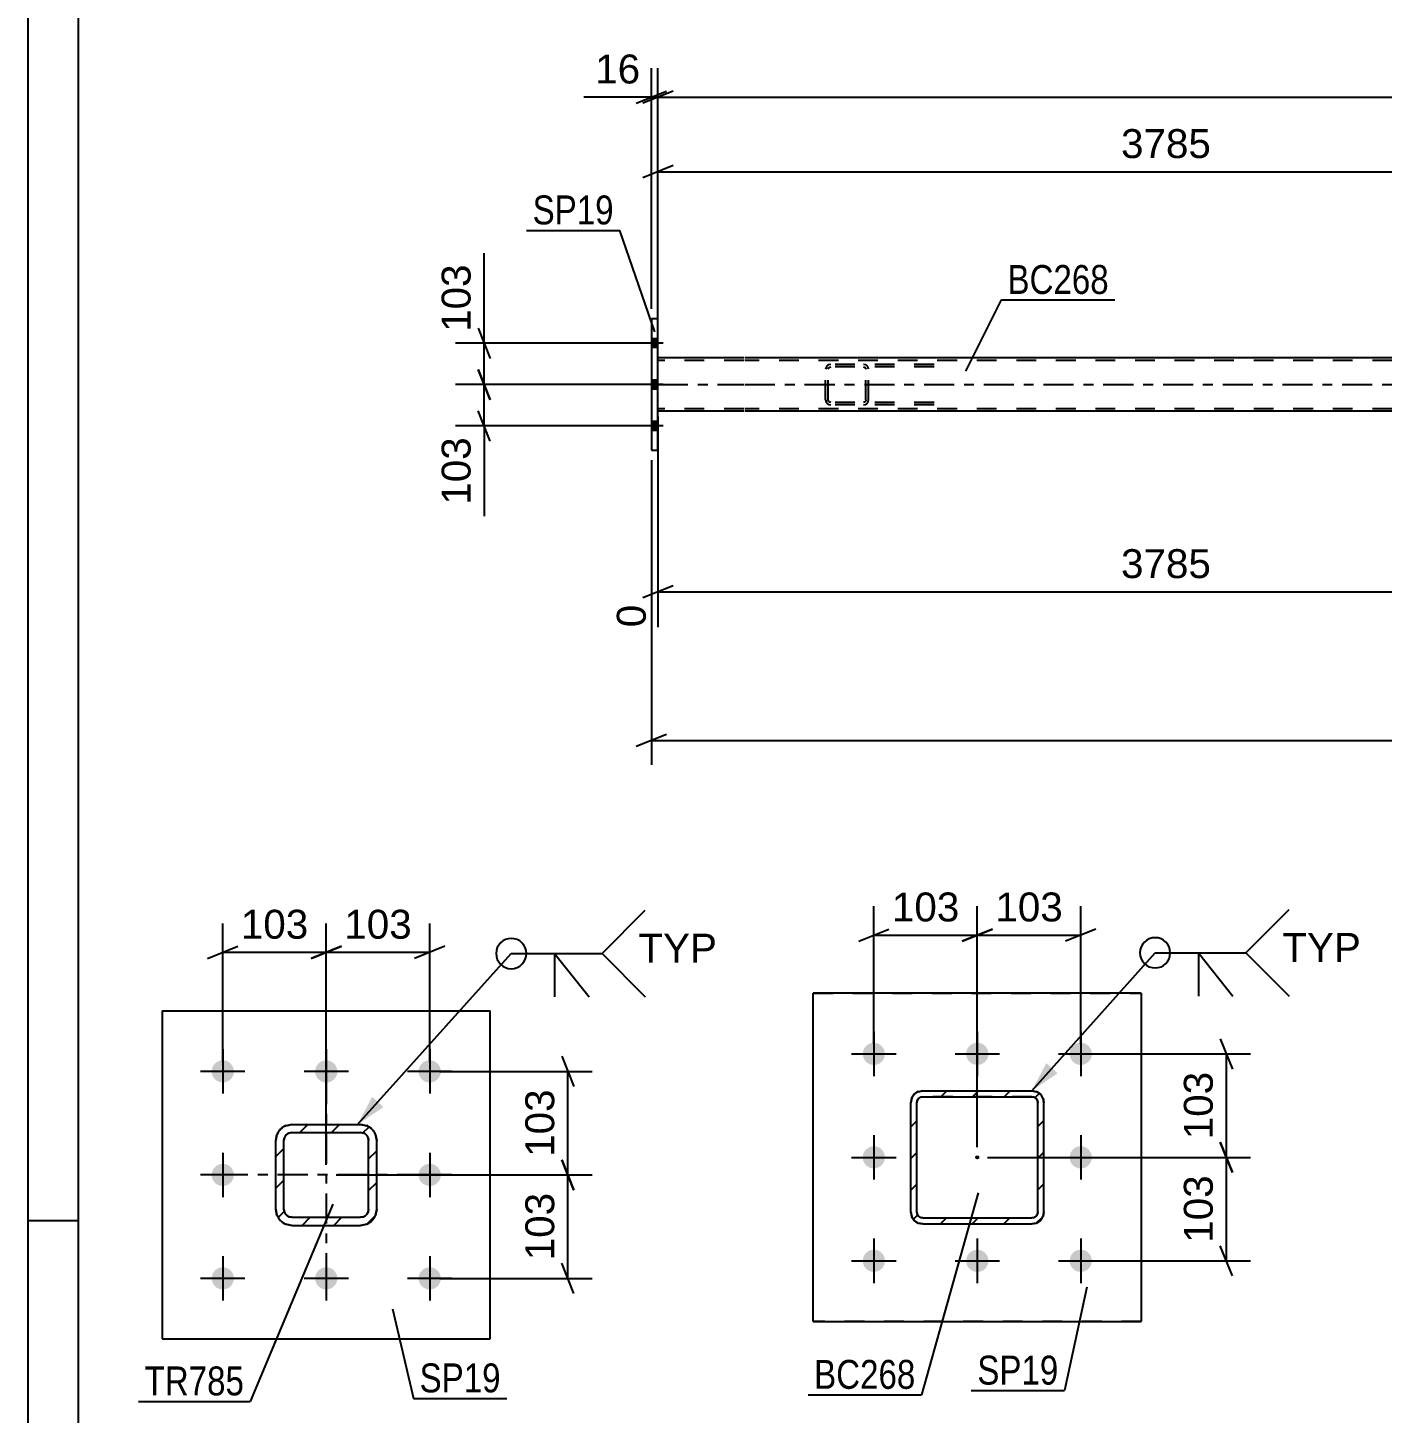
# Model space of a CAD drawing. Header units: millimetres. Extents: x 0 to 841, y 0 to 594.
# Drawn here: x 0 to 134.2, y 129.9 to 267.2 of the extents above; entities that cross this region are included whole.
import ezdxf

# ---------------------------------------------------------------- set-up
doc = ezdxf.new("R2010")
doc.units = ezdxf.units.MM
doc.linetypes.add('DXK_LINE_DOT2', pattern=[3.9198, 1.9599, -1.9599])
doc.linetypes.add('DXK_LINE_DOT3', pattern=[5.9187, 2.979, -0.9799, 0.9799, -0.9799])
doc.styles.add('Arial', font='ARIAL.TTF', dxfattribs={"height": 0.2})
doc.styles.add('Arial Narrow', font='ARIALN.TTF', dxfattribs={"height": 0.2})

# ---------------------------------------------------------------- blocks, each defined once
blk = doc.blocks.new('Unknown-318886624-1115')
at = {"color": 5, "linetype": 'Continuous'}
for p, q in [((0, 594), (0, 0)), ((5, 589), (5, 5)), ((5, 149), (0, 149))]:
    blk.add_line(p, q, dxfattribs=at)
blk = doc.blocks.new('Bolt-318886624-5450 - 5419')
at = {"linetype": 'Continuous'}
for points in [[(20.43, 163.81, -1), (18.23, 163.81, -1)], [(30.68, 163.81, -1), (28.48, 163.81, -1)], [(40.93, 163.81, -1), (38.73, 163.81, -1)], [(20.43, 153.56, -1), (18.23, 153.56, -1)], [(40.93, 153.56, -1), (38.73, 153.56, -1)], [(20.43, 143.31, -1), (18.23, 143.31, -1)], [(30.68, 143.31, -1), (28.48, 143.31, -1)], [(40.93, 143.31, -1), (38.73, 143.31, -1)]]:
    blk.add_hatch(color=1, dxfattribs=at).paths.add_polyline_path(points)
at = {"color": 1, "linetype": 'Continuous'}
for p, q in [((19.33, 166.01), (19.33, 161.61)), ((29.58, 166.01), (29.58, 161.61)), ((39.83, 166.01), (39.83, 161.61)), ((21.53, 163.81), (17.13, 163.81)), ((31.78, 163.81), (27.38, 163.81)), ((42.03, 163.81), (37.63, 163.81)), ((19.33, 155.76), (19.33, 151.36)), ((39.83, 155.76), (39.83, 151.36)), ((21.53, 153.56), (17.13, 153.56)), ((42.03, 153.56), (37.63, 153.56)), ((19.33, 145.51), (19.33, 141.11)), ((29.58, 145.51), (29.58, 141.11)), ((39.83, 145.51), (39.83, 141.11)), ((21.53, 143.31), (17.13, 143.31)), ((31.78, 143.31), (27.38, 143.31)), ((42.03, 143.31), (37.63, 143.31))]:
    blk.add_line(p, q, dxfattribs=at)
blk = doc.blocks.new('Part-318886624-5568 - 5419')
at = {"linetype": 'Continuous'}
h = blk.add_hatch(dxfattribs=at)
h.set_pattern_fill('', scale=0.7, style=0, pattern_type=0)
h.set_pattern_definition([(45, (33.5896, 148.6778), (-1.57154, 1.57154), [])])
h.paths.add_polyline_path([(32.98, 148.56), (33.59, 148.68), (34.11, 149.02), (34.46, 149.54), (34.58, 150.16), (34.58, 156.96), (34.46, 157.57), (34.11, 158.09), (33.59, 158.43), (32.98, 158.56), (26.18, 158.56), (25.56, 158.43), (25.05, 158.09), (24.7, 157.57), (24.58, 156.96), (24.58, 150.16), (24.7, 149.54), (25.05, 149.02), (25.56, 148.68), (26.18, 148.56)])
h.paths.add_polyline_path([(26.18, 149.36), (25.87, 149.42), (25.61, 149.59), (25.44, 149.85), (25.38, 150.16), (25.38, 156.96), (25.44, 157.26), (25.61, 157.52), (25.87, 157.7), (26.18, 157.76), (32.98, 157.76), (33.28, 157.7), (33.54, 157.52), (33.72, 157.26), (33.78, 156.96), (33.78, 150.16), (33.72, 149.85), (33.54, 149.59), (33.28, 149.42), (32.98, 149.36)])
at = {"color": 7, "linetype": 'DXK_LINE_DOT3'}
for p, q in [((29.58, 163.56), (29.58, 143.56)), ((39.58, 153.56), (19.58, 153.56))]:
    blk.add_line(p, q, dxfattribs=at)
at = {"color": 7, "linetype": 'DXK_LINE_DOT2'}
for p, q in [((25.56, 158.43), (26.18, 158.56)), ((26.18, 158.56), (32.98, 158.56)), ((32.98, 158.56), (33.59, 158.43)), ((24.58, 156.96), (24.7, 157.57)), ((24.58, 150.16), (24.58, 156.96)), ((25.44, 157.26), (25.38, 156.96)), ((25.38, 150.16), (25.38, 156.96)), ((26.18, 157.76), (25.87, 157.7)), ((26.18, 157.76), (32.98, 157.76)), ((33.28, 157.7), (32.98, 157.76)), ((33.78, 156.96), (33.72, 157.26)), ((33.78, 150.16), (33.78, 156.96)), ((34.46, 157.57), (34.58, 156.96)), ((34.58, 150.16), (34.58, 156.96)), ((24.7, 149.54), (24.58, 150.16)), ((25.38, 150.16), (25.44, 149.85)), ((33.72, 149.85), (33.78, 150.16)), ((34.58, 150.16), (34.46, 149.54)), ((26.18, 148.56), (25.56, 148.68)), ((25.87, 149.42), (26.18, 149.36)), ((26.18, 149.36), (32.98, 149.36)), ((26.18, 148.56), (32.98, 148.56)), ((32.98, 149.36), (33.28, 149.42)), ((33.59, 148.68), (32.98, 148.56))]:
    blk.add_line(p, q, dxfattribs=at)
at = {"color": 2, "linetype": 'Continuous'}
for p, q in [((26.18, 158.56), (25.56, 158.43)), ((26.18, 158.56), (32.98, 158.56)), ((33.59, 158.43), (32.98, 158.56)), ((24.7, 157.57), (24.58, 156.96)), ((24.58, 150.16), (24.58, 156.96)), ((25.38, 156.96), (25.44, 157.26)), ((25.38, 150.16), (25.38, 156.96)), ((25.87, 157.7), (26.18, 157.76)), ((26.18, 157.76), (32.98, 157.76)), ((32.98, 157.76), (33.28, 157.7)), ((33.72, 157.26), (33.78, 156.96)), ((33.78, 150.16), (33.78, 156.96)), ((34.58, 156.96), (34.46, 157.57)), ((34.58, 150.16), (34.58, 156.96)), ((24.58, 150.16), (24.7, 149.54)), ((25.44, 149.85), (25.38, 150.16)), ((33.78, 150.16), (33.72, 149.85)), ((34.46, 149.54), (34.58, 150.16)), ((25.56, 148.68), (26.18, 148.56)), ((26.18, 149.36), (25.87, 149.42)), ((26.18, 149.36), (32.98, 149.36)), ((26.18, 148.56), (32.98, 148.56)), ((33.28, 149.42), (32.98, 149.36)), ((32.98, 148.56), (33.59, 148.68))]:
    blk.add_line(p, q, dxfattribs=at)
at = {"color": 7, "linetype": 'DXK_LINE_DOT2'}
for centre, radius, start, end in [((26.18, 156.96), 1.6, 112.5, 157.5), ((32.98, 156.96), 1.6, 22.5, 67.5), ((26.18, 156.96), 0.8, 112.5, 157.5), ((32.98, 156.96), 0.8, 22.5, 67.5), ((26.18, 150.16), 0.8, 202.5, 247.5), ((32.98, 150.16), 0.8, 292.5, 337.5), ((26.18, 150.16), 1.6, 202.5, 247.5), ((32.98, 150.16), 1.6, 292.5, 337.5)]:
    blk.add_arc(centre, radius, start, end, dxfattribs=at)
at = {"color": 2, "linetype": 'Continuous'}
for centre, radius, start, end in [((26.18, 156.96), 1.6, 112.5, 157.5), ((32.98, 156.96), 1.6, 22.5, 67.5), ((26.18, 156.96), 0.8, 112.5, 157.5), ((32.98, 156.96), 0.8, 22.5, 67.5), ((26.18, 150.16), 0.8, 202.5, 247.5), ((32.98, 150.16), 0.8, 292.5, 337.5), ((26.18, 150.16), 1.6, 202.5, 247.5), ((32.98, 150.16), 1.6, 292.5, 337.5)]:
    blk.add_arc(centre, radius, start, end, dxfattribs=at)
blk = doc.blocks.new('Part-318886624-5585 - 5419')
at = {"color": 2, "linetype": 'Continuous'}
for p, q in [((13.33, 169.81), (45.83, 169.81)), ((13.33, 169.81), (13.33, 137.31)), ((45.83, 137.31), (45.83, 169.81)), ((13.33, 137.31), (45.83, 137.31))]:
    blk.add_line(p, q, dxfattribs=at)
blk = doc.blocks.new('Part-318886624-5308 - 5190')
at = {"linetype": 'Continuous'}
h = blk.add_hatch(dxfattribs=at)
h.set_pattern_fill('', scale=0.7, style=0, pattern_type=0)
h.set_pattern_definition([(45, (99.954, 148.787), (-1.57154, 1.57154), [])])
h.paths.add_polyline_path([(99.49, 148.7), (99.95, 148.79), (100.34, 149.05), (100.6, 149.44), (100.69, 149.9), (100.69, 160.7), (100.6, 161.15), (100.34, 161.54), (99.95, 161.8), (99.49, 161.9), (88.69, 161.9), (88.24, 161.8), (87.85, 161.54), (87.59, 161.15), (87.49, 160.7), (87.49, 149.9), (87.59, 149.44), (87.85, 149.05), (88.24, 148.79), (88.69, 148.7)])
h.paths.add_polyline_path([(88.69, 149.3), (88.47, 149.34), (88.27, 149.47), (88.14, 149.67), (88.09, 149.9), (88.09, 160.7), (88.14, 160.93), (88.27, 161.12), (88.47, 161.25), (88.69, 161.3), (99.49, 161.3), (99.72, 161.25), (99.92, 161.12), (100.05, 160.93), (100.09, 160.7), (100.09, 149.9), (100.05, 149.67), (99.92, 149.47), (99.72, 149.34), (99.49, 149.3)])
blk.add_hatch(color=246, dxfattribs=at).paths.add_polyline_path([(94.09, 155.2, -1), (94.09, 155.4, -1)])
at = {"color": 7, "linetype": 'DXK_LINE_DOT2'}
for p, q in [((87.49, 160.7), (87.59, 161.15)), ((87.49, 149.9), (87.49, 160.7)), ((88.14, 160.93), (88.09, 160.7)), ((88.09, 149.9), (88.09, 160.7)), ((88.27, 161.12), (88.14, 160.93)), ((88.24, 161.8), (88.69, 161.9)), ((88.47, 161.25), (88.27, 161.12)), ((88.69, 161.3), (88.47, 161.25)), ((88.69, 161.9), (99.49, 161.9)), ((99.49, 161.3), (88.69, 161.3)), ((99.49, 161.9), (99.95, 161.8)), ((99.72, 161.25), (99.49, 161.3)), ((99.92, 161.12), (99.72, 161.25)), ((100.05, 160.93), (99.92, 161.12)), ((100.09, 160.7), (100.05, 160.93)), ((100.09, 149.9), (100.09, 160.7)), ((100.6, 161.15), (100.69, 160.7)), ((100.69, 149.9), (100.69, 160.7)), ((87.59, 149.44), (87.49, 149.9)), ((88.09, 149.9), (88.14, 149.67)), ((88.14, 149.67), (88.27, 149.47)), ((99.92, 149.47), (100.05, 149.67)), ((100.05, 149.67), (100.09, 149.9)), ((100.69, 149.9), (100.6, 149.44)), ((88.69, 148.7), (88.24, 148.79)), ((88.27, 149.47), (88.47, 149.34)), ((88.47, 149.34), (88.69, 149.3)), ((88.69, 149.3), (99.49, 149.3)), ((88.69, 148.7), (99.49, 148.7)), ((99.49, 149.3), (99.72, 149.34)), ((99.95, 148.79), (99.49, 148.7)), ((99.72, 149.34), (99.92, 149.47))]:
    blk.add_line(p, q, dxfattribs=at)
at = {"color": 2, "linetype": 'Continuous'}
for p, q in [((87.59, 161.15), (87.49, 160.7)), ((87.49, 149.9), (87.49, 160.7)), ((88.09, 160.7), (88.14, 160.93)), ((88.09, 149.9), (88.09, 160.7)), ((88.14, 160.93), (88.27, 161.12)), ((88.69, 161.9), (88.24, 161.8)), ((88.27, 161.12), (88.47, 161.25)), ((88.47, 161.25), (88.69, 161.3)), ((88.69, 161.9), (99.49, 161.9)), ((88.69, 161.3), (99.49, 161.3)), ((99.95, 161.8), (99.49, 161.9)), ((99.49, 161.3), (99.72, 161.25)), ((99.72, 161.25), (99.92, 161.12)), ((99.92, 161.12), (100.05, 160.93)), ((100.05, 160.93), (100.09, 160.7)), ((100.09, 149.9), (100.09, 160.7)), ((100.69, 160.7), (100.6, 161.15)), ((100.69, 149.9), (100.69, 160.7)), ((87.49, 149.9), (87.59, 149.44)), ((88.14, 149.67), (88.09, 149.9)), ((88.27, 149.47), (88.14, 149.67)), ((100.05, 149.67), (99.92, 149.47)), ((100.09, 149.9), (100.05, 149.67)), ((100.6, 149.44), (100.69, 149.9)), ((88.24, 148.79), (88.69, 148.7)), ((88.47, 149.34), (88.27, 149.47)), ((88.69, 149.3), (88.47, 149.34)), ((88.69, 149.3), (99.49, 149.3)), ((88.69, 148.7), (99.49, 148.7)), ((99.72, 149.34), (99.49, 149.3)), ((99.49, 148.7), (99.95, 148.79)), ((99.92, 149.47), (99.72, 149.34))]:
    blk.add_line(p, q, dxfattribs=at)
at = {"color": 7, "linetype": 'DXK_LINE_DOT3'}
blk.add_line((94.09, 155.3), (94.09, 155.3), dxfattribs=at)
at = {"color": 246, "linetype": 'DXK_LINE_DOT2'}
blk.add_line((94.09, 155.3), (94.09, 155.3), dxfattribs=at)
at = {"color": 246, "linetype": 'Continuous'}
blk.add_circle((94.09, 155.3), 0.1, dxfattribs=at)
at = {"color": 7, "linetype": 'DXK_LINE_DOT2'}
for centre, start, end in [((88.69, 160.7), 112.5, 157.5), ((99.49, 160.7), 22.5, 67.5), ((88.69, 149.9), 202.5, 247.5), ((99.49, 149.9), 292.5, 337.5)]:
    blk.add_arc(centre, 1.2, start, end, dxfattribs=at)
at = {"color": 2, "linetype": 'Continuous'}
for centre, start, end in [((88.69, 160.7), 112.5, 157.5), ((99.49, 160.7), 22.5, 67.5), ((88.69, 149.9), 202.5, 247.5), ((99.49, 149.9), 292.5, 337.5)]:
    blk.add_arc(centre, 1.2, start, end, dxfattribs=at)
blk = doc.blocks.new('Bolt-318886624-5369 - 5190')
at = {"linetype": 'Continuous'}
for points in [[(84.94, 165.55, -1), (82.74, 165.55, -1)], [(95.19, 165.55, -1), (92.99, 165.55, -1)], [(105.44, 165.55, -1), (103.24, 165.55, -1)], [(84.94, 155.3, -1), (82.74, 155.3, -1)], [(105.44, 155.3, -1), (103.24, 155.3, -1)], [(84.94, 145.05, -1), (82.74, 145.05, -1)], [(95.19, 145.05, -1), (92.99, 145.05, -1)], [(105.44, 145.05, -1), (103.24, 145.05, -1)]]:
    blk.add_hatch(color=1, dxfattribs=at).paths.add_polyline_path(points)
at = {"color": 1, "linetype": 'Continuous'}
for p, q in [((83.84, 167.75), (83.84, 163.35)), ((94.09, 167.75), (94.09, 163.35)), ((104.34, 167.75), (104.34, 163.35)), ((81.64, 165.55), (86.04, 165.55)), ((91.89, 165.55), (96.29, 165.55)), ((102.14, 165.55), (106.54, 165.55)), ((83.84, 157.5), (83.84, 153.1)), ((104.34, 157.5), (104.34, 153.1)), ((81.64, 155.3), (86.04, 155.3)), ((102.14, 155.3), (106.54, 155.3)), ((83.84, 147.25), (83.84, 142.85)), ((94.09, 147.25), (94.09, 142.85)), ((104.34, 147.25), (104.34, 142.85)), ((81.64, 145.05), (86.04, 145.05)), ((91.89, 145.05), (96.29, 145.05)), ((102.14, 145.05), (106.54, 145.05))]:
    blk.add_line(p, q, dxfattribs=at)
blk = doc.blocks.new('Part-318886624-5256 - 5190')
at = {"color": 2, "linetype": 'Continuous'}
for p, q in [((77.84, 139.05), (77.84, 171.55)), ((110.34, 171.55), (77.84, 171.55)), ((110.34, 171.55), (110.34, 139.05)), ((77.84, 139.05), (110.34, 139.05))]:
    blk.add_line(p, q, dxfattribs=at)
at = {"color": 7, "linetype": 'DXK_LINE_DOT2'}
for p, q in [((77.84, 171.55), (110.34, 171.55)), ((110.34, 139.05), (77.84, 139.05))]:
    blk.add_line(p, q, dxfattribs=at)
blk = doc.blocks.new('Part-318886624-4667 - 4663')
at = {"color": 7, "linetype": 'DXK_LINE_DOT2'}
for p, q in [((79.1, 233.55), (79.06, 233.37)), ((79.06, 230.33), (79.06, 233.37)), ((79.32, 233.37), (79.34, 233.46)), ((79.32, 230.33), (79.32, 233.37)), ((79.34, 233.46), (79.39, 233.54)), ((79.57, 233.85), (79.38, 233.81)), ((79.39, 233.54), (79.47, 233.59)), ((79.47, 233.59), (79.57, 233.61)), ((89.8, 233.85), (79.57, 233.85)), ((89.8, 233.61), (79.57, 233.61)), ((83, 233.81), (82.81, 233.85)), ((82.81, 233.61), (82.91, 233.59)), ((82.91, 233.59), (82.99, 233.54)), ((82.99, 233.54), (83.04, 233.46)), ((83.04, 233.46), (83.06, 233.37)), ((83.06, 230.33), (83.06, 233.37)), ((83.32, 233.37), (83.28, 233.55)), ((83.32, 230.33), (83.32, 233.37)), ((79.06, 230.33), (79.1, 230.14)), ((79.34, 230.23), (79.32, 230.33)), ((79.39, 230.16), (79.34, 230.23)), ((79.38, 229.88), (79.57, 229.85)), ((79.47, 230.1), (79.39, 230.16)), ((79.57, 230.09), (79.47, 230.1)), ((89.8, 230.09), (79.57, 230.09)), ((89.8, 229.85), (79.57, 229.85)), ((82.91, 230.1), (82.81, 230.09)), ((82.81, 229.85), (83, 229.88)), ((82.99, 230.16), (82.91, 230.1)), ((83.04, 230.23), (82.99, 230.16)), ((83.06, 230.33), (83.04, 230.23)), ((83.28, 230.14), (83.32, 230.33))]:
    blk.add_line(p, q, dxfattribs=at)
for centre, start, end in [((79.55, 233.35), 110.7583, 155.68), ((82.83, 233.35), 24.32, 69.2417), ((79.55, 230.35), 204.32, 249.2417), ((82.83, 230.35), 290.7583, 335.68)]:
    blk.add_arc(centre, 0.496, start, end, dxfattribs=at)
blk = doc.blocks.new('Part-318886624-4776 - 4663')
at = {"color": 2, "linetype": 'Continuous'}
for p, q in [((70.96, 234.49), (62.44, 234.49)), ((162.31, 234.49), (71.06, 234.49)), ((70.96, 229.21), (62.44, 229.21)), ((727.09, 229.21), (71.06, 229.21))]:
    blk.add_line(p, q, dxfattribs=at)
at = {"color": 7, "linetype": 'DXK_LINE_DOT2'}
for p, q in [((62.44, 229.21), (62.44, 234.49)), ((70.96, 234.25), (62.44, 234.25)), ((727.09, 234.25), (71.06, 234.25)), ((70.96, 229.45), (62.44, 229.45)), ((727.09, 229.45), (71.06, 229.45))]:
    blk.add_line(p, q, dxfattribs=at)
at = {"color": 7, "linetype": 'DXK_LINE_DOT3'}
for p, q in [((62.44, 231.85), (70.96, 231.85)), ((71.06, 231.85), (726.8, 231.85))]:
    blk.add_line(p, q, dxfattribs=at)
blk = doc.blocks.new('Bolt-318886624-4764 - 4663')
at = {"linetype": 'Continuous'}
for points in [[(61.8, 236.39), (61.8, 235.51), (62.44, 235.51), (62.44, 236.39)], [(61.8, 236.39), (61.8, 235.51), (62.44, 235.51), (62.44, 236.39)], [(61.8, 236.39), (61.8, 235.51), (62.44, 235.51), (62.44, 236.39)], [(61.8, 232.29), (61.8, 231.41), (62.44, 231.41), (62.44, 232.29)], [(61.8, 232.29), (61.8, 231.41), (62.44, 231.41), (62.44, 232.29)], [(61.8, 228.19), (61.8, 227.31), (62.44, 227.31), (62.44, 228.19)], [(61.8, 228.19), (61.8, 227.31), (62.44, 227.31), (62.44, 228.19)], [(61.8, 228.19), (61.8, 227.31), (62.44, 227.31), (62.44, 228.19)]]:
    blk.add_hatch(color=1, dxfattribs=at).paths.add_polyline_path(points)
at = {"color": 1, "linetype": 'Continuous'}
for p, q in [((62.44, 236.39), (61.8, 236.39)), ((62.44, 236.39), (61.8, 236.39)), ((62.44, 236.39), (61.8, 236.39)), ((62.96, 235.95), (59.64, 235.95)), ((62.96, 235.95), (59.64, 235.95)), ((62.96, 235.95), (59.64, 235.95)), ((62.44, 235.51), (61.8, 235.51)), ((62.44, 235.51), (61.8, 235.51)), ((62.44, 235.51), (61.8, 235.51)), ((62.44, 232.29), (61.8, 232.29)), ((62.44, 232.29), (61.8, 232.29)), ((62.96, 231.85), (59.64, 231.85)), ((62.96, 231.85), (59.64, 231.85)), ((62.44, 231.41), (61.8, 231.41)), ((62.44, 231.41), (61.8, 231.41)), ((62.44, 228.19), (61.8, 228.19)), ((62.44, 228.19), (61.8, 228.19)), ((62.44, 228.19), (61.8, 228.19)), ((62.96, 227.75), (59.64, 227.75)), ((62.96, 227.75), (59.64, 227.75)), ((62.96, 227.75), (59.64, 227.75)), ((62.44, 227.31), (61.8, 227.31)), ((62.44, 227.31), (61.8, 227.31)), ((62.44, 227.31), (61.8, 227.31))]:
    blk.add_line(p, q, dxfattribs=at)
blk = doc.blocks.new('Part-318886624-4818 - 4663')
at = {"color": 2, "linetype": 'Continuous'}
for p, q in [((62.44, 238.35), (61.8, 238.35)), ((61.8, 238.35), (61.8, 225.35)), ((62.44, 225.35), (62.44, 238.35)), ((61.8, 225.35), (62.44, 225.35))]:
    blk.add_line(p, q, dxfattribs=at)
blk = doc.blocks.new('StraightDimension-318886624-5653 - 5419')
at = {"color": 7, "linetype": 'Continuous'}
for p, q in [((52.92, 155.06), (54.12, 152.06)), ((30.58, 153.56), (55.92, 153.56)), ((53.52, 143.31), (53.52, 153.56)), ((54.12, 141.81), (52.92, 144.81)), ((40.83, 143.31), (55.92, 143.31))]:
    blk.add_line(p, q, dxfattribs=at)
at = {"color": 0}
blk.add_wipeout([(52.77, 152.37), (48.57, 152.37), (48.57, 144.5), (52.77, 144.5)], dxfattribs=at)
at = {"color": 3, "style": 'Arial'}
blk.add_text('103', height=2.865, rotation=90.0002, dxfattribs=at).set_placement((52.17, 145.1))
blk = doc.blocks.new('StraightDimension-318886624-5601 - 5419')
at = {"color": 7, "linetype": 'Continuous'}
for p, q in [((29.58, 154.56), (29.58, 178.46)), ((39.83, 164.81), (39.83, 178.46)), ((28.08, 175.01), (31.08, 176.21)), ((41.33, 176.21), (38.33, 175.01)), ((29.58, 175.61), (39.83, 175.61))]:
    blk.add_line(p, q, dxfattribs=at)
at = {"color": 0}
blk.add_wipeout([(38.64, 176.36), (38.64, 180.56), (30.77, 180.56), (30.77, 176.36)], dxfattribs=at)
at = {"color": 3, "style": 'Arial'}
blk.add_text('103', height=2.865, dxfattribs=at).set_placement((31.37, 176.96))
blk = doc.blocks.new('StraightDimension-318886624-5618 - 5419')
at = {"color": 7, "linetype": 'Continuous'}
for p, q in [((19.33, 164.81), (19.33, 178.46)), ((29.58, 154.56), (29.58, 178.46)), ((17.83, 175.01), (20.83, 176.21)), ((31.08, 176.21), (28.08, 175.01)), ((19.33, 175.61), (29.58, 175.61))]:
    blk.add_line(p, q, dxfattribs=at)
at = {"color": 0}
blk.add_wipeout([(28.39, 176.36), (28.39, 180.56), (20.52, 180.56), (20.52, 176.36)], dxfattribs=at)
at = {"color": 3, "style": 'Arial'}
blk.add_text('103', height=2.865, dxfattribs=at).set_placement((21.12, 176.96))
blk = doc.blocks.new('StraightDimension-318886624-5636 - 5419')
at = {"color": 7, "linetype": 'Continuous'}
for p, q in [((52.92, 165.31), (54.12, 162.31)), ((40.83, 163.81), (55.92, 163.81)), ((53.52, 153.56), (53.52, 163.81)), ((54.12, 152.06), (52.92, 155.06)), ((30.58, 153.56), (55.92, 153.56))]:
    blk.add_line(p, q, dxfattribs=at)
at = {"color": 0}
blk.add_wipeout([(52.77, 162.62), (48.57, 162.62), (48.57, 154.75), (52.77, 154.75)], dxfattribs=at)
at = {"color": 3, "style": 'Arial'}
blk.add_text('103', height=2.865, rotation=90.0002, dxfattribs=at).set_placement((52.17, 155.35))
blk = doc.blocks.new('StraightDimension-318886624-5372 - 5190')
at = {"color": 7, "linetype": 'Continuous'}
for p, q in [((118.17, 167.05), (119.37, 164.05)), ((105.34, 165.55), (121.17, 165.55)), ((118.77, 155.3), (118.77, 165.55)), ((119.37, 153.8), (118.17, 156.8)), ((95.09, 155.3), (121.17, 155.3))]:
    blk.add_line(p, q, dxfattribs=at)
at = {"color": 0}
blk.add_wipeout([(118.02, 164.36), (113.82, 164.36), (113.82, 156.49), (118.02, 156.49)], dxfattribs=at)
at = {"color": 3, "style": 'Arial'}
blk.add_text('103', height=2.865, rotation=90.0002, dxfattribs=at).set_placement((117.42, 157.09))
blk = doc.blocks.new('StraightDimension-318886624-5389 - 5190')
at = {"color": 7, "linetype": 'Continuous'}
for p, q in [((94.09, 156.3), (94.09, 180.17)), ((104.34, 166.55), (104.34, 180.17)), ((92.59, 176.72), (95.59, 177.92)), ((94.09, 177.32), (104.34, 177.32)), ((105.84, 177.92), (102.84, 176.72))]:
    blk.add_line(p, q, dxfattribs=at)
at = {"color": 0}
blk.add_wipeout([(103.16, 178.07), (103.16, 182.27), (95.28, 182.27), (95.28, 178.07)], dxfattribs=at)
at = {"color": 3, "style": 'Arial'}
blk.add_text('103', height=2.865, dxfattribs=at).set_placement((95.88, 178.67))
blk = doc.blocks.new('StraightDimension-318886624-5380 - 5190')
at = {"color": 7, "linetype": 'Continuous'}
for p, q in [((118.17, 156.8), (119.37, 153.8)), ((95.09, 155.3), (121.17, 155.3)), ((118.77, 145.05), (118.77, 155.3)), ((119.37, 143.55), (118.17, 146.55)), ((105.34, 145.05), (121.17, 145.05))]:
    blk.add_line(p, q, dxfattribs=at)
at = {"color": 0}
blk.add_wipeout([(118.02, 154.11), (113.82, 154.11), (113.82, 146.24), (118.02, 146.24)], dxfattribs=at)
at = {"color": 3, "style": 'Arial'}
blk.add_text('103', height=2.865, rotation=90.0002, dxfattribs=at).set_placement((117.42, 146.84))
blk = doc.blocks.new('StraightDimension-318886624-5397 - 5190')
at = {"color": 7, "linetype": 'Continuous'}
for p, q in [((83.84, 166.55), (83.84, 180.17)), ((94.09, 156.3), (94.09, 180.17)), ((82.34, 176.72), (85.34, 177.92)), ((83.84, 177.32), (94.09, 177.32)), ((95.59, 177.92), (92.59, 176.72))]:
    blk.add_line(p, q, dxfattribs=at)
at = {"color": 0}
blk.add_wipeout([(92.91, 178.07), (92.91, 182.27), (85.03, 182.27), (85.03, 178.07)], dxfattribs=at)
at = {"color": 3, "style": 'Arial'}
blk.add_text('103', height=2.865, dxfattribs=at).set_placement((85.63, 178.67))
blk = doc.blocks.new('StraightDimension-318886624-4966 - 4663')
at = {"color": 7, "linetype": 'Continuous'}
for p, q in [((62.44, 228.69), (62.44, 207.81)), ((163.11, 227.81), (163.11, 201.14)), ((63.94, 211.93), (60.94, 210.73)), ((161.61, 210.73), (164.61, 211.93)), ((62.44, 211.33), (163.11, 211.33))]:
    blk.add_line(p, q, dxfattribs=at)
at = {"color": 0}
blk.add_wipeout([(117.82, 212.08), (117.82, 216.28), (107.73, 216.28), (107.73, 212.08)], dxfattribs=at)
at = {"color": 3, "style": 'Arial'}
blk.add_text('3785', height=2.865, dxfattribs=at).set_placement((108.33, 212.68))
at = {"color": 0, "linetype": 'Continuous'}
for points in [[(61.84, 210.63), (57.64, 210.63), (57.64, 207.21), (61.84, 207.21)], [(162.51, 210.63), (158.31, 210.63), (158.31, 200.54), (162.51, 200.54)]]:
    blk.add_wipeout(points, dxfattribs=at)
at = {"color": 3, "linetype": 'Continuous', "style": 'Arial'}
for s, height, p in [('0', 2.87, (61.24, 207.81)), ('3785', 2.865, (161.91, 201.14))]:
    blk.add_text(s, height=height, rotation=90.0002, dxfattribs=at).set_placement(p)
blk = doc.blocks.new('StraightDimension-318886624-4957 - 4663')
at = {"color": 7, "linetype": 'Continuous'}
for p, q in [((61.8, 224.35), (61.8, 194.19)), ((63.3, 197.19), (60.3, 195.99)), ((61.8, 196.59), (728.28, 196.59))]:
    blk.add_line(p, q, dxfattribs=at)
blk = doc.blocks.new('StraightDimension-318886624-5022 - 4663')
at = {"color": 7, "linetype": 'Continuous'}
for p, q in [((62.44, 234.62), (62.44, 255.79)), ((163.11, 235.89), (163.11, 255.79)), ((63.94, 253.54), (60.94, 252.34)), ((62.44, 252.94), (163.11, 252.94)), ((161.61, 252.34), (164.61, 253.54))]:
    blk.add_line(p, q, dxfattribs=at)
at = {"color": 0}
blk.add_wipeout([(117.82, 253.69), (117.82, 257.89), (107.73, 257.89), (107.73, 253.69)], dxfattribs=at)
at = {"color": 3, "style": 'Arial'}
blk.add_text('3785', height=2.865, dxfattribs=at).set_placement((108.33, 254.29))
blk = doc.blocks.new('StraightDimension-318886624-5078 - 4663')
at = {"color": 7, "linetype": 'Continuous'}
for p, q in [((45.23, 235.95), (45.23, 244.87)), ((45.23, 235.95), (45.23, 244.87)), ((44.63, 237.45), (45.83, 234.45)), ((60.8, 235.95), (42.38, 235.95)), ((45.23, 231.85), (45.23, 235.95)), ((45.83, 230.35), (44.63, 233.35)), ((60.8, 231.85), (42.38, 231.85))]:
    blk.add_line(p, q, dxfattribs=at)
at = {"color": 0}
blk.add_wipeout([(44.48, 244.34), (40.28, 244.34), (40.28, 236.47), (44.48, 236.47)], dxfattribs=at)
at = {"color": 3, "style": 'Arial'}
blk.add_text('103', height=2.865, rotation=90.0002, dxfattribs=at).set_placement((43.88, 237.07))
blk = doc.blocks.new('StraightDimension-318886624-5086 - 4663')
at = {"color": 7, "linetype": 'Continuous'}
for p, q in [((44.63, 233.35), (45.83, 230.35)), ((60.8, 231.85), (42.38, 231.85)), ((45.23, 227.75), (45.23, 231.85)), ((45.83, 226.25), (44.63, 229.25)), ((60.8, 227.75), (42.38, 227.75)), ((45.23, 227.75), (45.23, 218.83)), ((45.23, 227.75), (45.23, 218.83))]:
    blk.add_line(p, q, dxfattribs=at)
at = {"color": 0}
blk.add_wipeout([(44.48, 227.22), (40.28, 227.22), (40.28, 219.35), (44.48, 219.35)], dxfattribs=at)
at = {"color": 3, "style": 'Arial'}
blk.add_text('103', height=2.865, rotation=90.0002, dxfattribs=at).set_placement((43.88, 219.95))
blk = doc.blocks.new('StraightDimension-318886624-5095 - 4663')
at = {"color": 7, "linetype": 'Continuous'}
for p, q in [((61.8, 239.35), (61.8, 263.18)), ((62.44, 239.35), (62.44, 263.18)), ((60.3, 259.73), (63.3, 260.93)), ((63.94, 260.93), (60.94, 259.73)), ((61.8, 260.33), (55.1, 260.33)), ((61.8, 260.33), (55.1, 260.33)), ((61.8, 260.33), (62.44, 260.33))]:
    blk.add_line(p, q, dxfattribs=at)
at = {"color": 0}
blk.add_wipeout([(61.28, 261.08), (61.28, 265.28), (55.63, 265.28), (55.63, 261.08)], dxfattribs=at)
at = {"color": 3, "style": 'Arial'}
blk.add_text('16', height=2.865, dxfattribs=at).set_placement((56.23, 261.68))
blk = doc.blocks.new('StraightDimension-318886624-5105 - 4663')
at = {"color": 7, "linetype": 'Continuous'}
for p, q in [((62.44, 239.35), (62.44, 263.18)), ((63.94, 260.93), (60.94, 259.73)), ((62.44, 260.33), (727.65, 260.33))]:
    blk.add_line(p, q, dxfattribs=at)
blk = doc.blocks.new('Mark-318886624-5564 - 5419')
at = {"color": 0}
blk.add_wipeout([(21.44, 131.72), (21.44, 134.72), (11.58, 134.72), (11.58, 131.72)], dxfattribs=at)
blk.add_wipeout([(21.44, 131.72), (21.44, 134.72), (11.58, 134.72), (11.58, 131.72)], dxfattribs=at)
at = {"color": 30, "linetype": 'Continuous'}
for p in [(30.22, 150.67), (10.98, 131.12)]:
    blk.add_line(p, (22.04, 131.12), dxfattribs=at)
at = {"color": 3, "style": 'Arial Narrow'}
blk.add_text('TR785', height=2.863, dxfattribs=at).set_placement((11.58, 131.72))
blk = doc.blocks.new('Mark-318886624-5581 - 5419')
at = {"color": 0}
blk.add_wipeout([(46.87, 132.02), (46.87, 135.02), (38.83, 135.02), (38.83, 132.02)], dxfattribs=at)
blk.add_wipeout([(46.87, 132.02), (46.87, 135.02), (38.83, 135.02), (38.83, 132.02)], dxfattribs=at)
at = {"color": 30, "linetype": 'Continuous'}
for p, q in [((36.16, 140.31), (38.23, 131.42)), ((38.23, 131.42), (47.47, 131.42))]:
    blk.add_line(p, q, dxfattribs=at)
at = {"color": 3, "style": 'Arial Narrow'}
blk.add_text('SP19', height=2.863, dxfattribs=at).set_placement((38.83, 132.02))
blk = doc.blocks.new('WeldMark-318886624-5670 - 5419')
at = {"linetype": 'Continuous'}
blk.add_hatch(color=30, dxfattribs=at).paths.add_polyline_path([(35.25, 160.28), (32.68, 158.55), (34.13, 161.29)])
at = {"color": 30, "linetype": 'Continuous'}
for p, q in [((32.68, 158.55), (47.91, 175.49)), ((47.91, 175.49), (56.91, 175.49))]:
    blk.add_line(p, q, dxfattribs=at)
at = {"color": 3, "linetype": 'Continuous'}
for q in [(55.62, 171.2), (52.19, 171.2)]:
    blk.add_line((52.19, 175.49), q, dxfattribs=at)
for start, end in [(90, 270), (270, 90)]:
    blk.add_arc((47.91, 175.49), 1.5, start, end, dxfattribs=at)
at = {"color": 0, "linetype": 'Continuous'}
blk.add_wipeout([(68.28, 174.59), (68.28, 177.59), (60.51, 177.59), (60.51, 174.59)], dxfattribs=at)
blk.add_wipeout([(68.28, 174.59), (68.28, 177.59), (60.51, 177.59), (60.51, 174.59)], dxfattribs=at)
at = {"color": 3, "linetype": 'Continuous'}
for q in [(61.19, 179.77), (61.19, 171.2)]:
    blk.add_line((56.91, 175.49), q, dxfattribs=at)
at = {"color": 3, "linetype": 'Continuous', "style": 'Arial'}
blk.add_text('TYP', height=2.865, dxfattribs=at).set_placement((60.51, 174.59))
blk = doc.blocks.new('Mark-318886624-5252 - 5190')
at = {"color": 0}
blk.add_wipeout([(102.13, 132.79), (102.13, 135.79), (94.09, 135.79), (94.09, 132.79)], dxfattribs=at)
blk.add_wipeout([(102.13, 132.79), (102.13, 135.79), (94.09, 135.79), (94.09, 132.79)], dxfattribs=at)
at = {"color": 30, "linetype": 'Continuous'}
for p in [(104.95, 142.45), (93.49, 132.19)]:
    blk.add_line(p, (102.73, 132.19), dxfattribs=at)
at = {"color": 3, "style": 'Arial Narrow'}
blk.add_text('SP19', height=2.863, dxfattribs=at).set_placement((94.09, 132.79))
blk = doc.blocks.new('Mark-318886624-5304 - 5190')
at = {"color": 0}
blk.add_wipeout([(87.97, 132.37), (87.97, 135.37), (77.92, 135.37), (77.92, 132.37)], dxfattribs=at)
blk.add_wipeout([(87.97, 132.37), (87.97, 135.37), (77.92, 135.37), (77.92, 132.37)], dxfattribs=at)
at = {"color": 30, "linetype": 'Continuous'}
for p in [(94.17, 151.77), (77.32, 131.77)]:
    blk.add_line(p, (88.57, 131.77), dxfattribs=at)
at = {"color": 3, "style": 'Arial Narrow'}
blk.add_text('BC268', height=2.863, dxfattribs=at).set_placement((77.92, 132.37))
blk = doc.blocks.new('WeldMark-318886624-5405 - 5190')
at = {"linetype": 'Continuous'}
blk.add_hatch(color=30, dxfattribs=at).paths.add_polyline_path([(102.05, 163.63), (99.49, 161.9), (100.93, 164.63)])
at = {"color": 30, "linetype": 'Continuous'}
for p, q in [((99.49, 161.9), (111.71, 175.56)), ((111.71, 175.56), (120.71, 175.56))]:
    blk.add_line(p, q, dxfattribs=at)
at = {"color": 3, "linetype": 'Continuous'}
for q in [(119.42, 171.28), (116, 171.28)]:
    blk.add_line((116, 175.56), q, dxfattribs=at)
for start, end in [(90, 270), (270, 90)]:
    blk.add_arc((111.71, 175.56), 1.5, start, end, dxfattribs=at)
at = {"color": 0, "linetype": 'Continuous'}
blk.add_wipeout([(132.09, 174.66), (132.09, 177.66), (124.31, 177.66), (124.31, 174.66)], dxfattribs=at)
blk.add_wipeout([(132.09, 174.66), (132.09, 177.66), (124.31, 177.66), (124.31, 174.66)], dxfattribs=at)
at = {"color": 3, "linetype": 'Continuous'}
for q in [(125, 179.85), (125, 171.28)]:
    blk.add_line((120.71, 175.56), q, dxfattribs=at)
at = {"color": 3, "linetype": 'Continuous', "style": 'Arial'}
blk.add_text('TYP', height=2.865, dxfattribs=at).set_placement((124.31, 174.66))
blk = doc.blocks.new('Mark-318886624-4814 - 4663')
at = {"color": 0}
blk.add_wipeout([(58.07, 247.72), (58.07, 250.72), (50.03, 250.72), (50.03, 247.72)], dxfattribs=at)
blk.add_wipeout([(58.07, 247.72), (58.07, 250.72), (50.03, 250.72), (50.03, 247.72)], dxfattribs=at)
at = {"color": 30, "linetype": 'Continuous'}
for p in [(49.43, 247.12), (62.15, 237.06)]:
    blk.add_line(p, (58.67, 247.12), dxfattribs=at)
at = {"color": 3, "style": 'Arial Narrow'}
blk.add_text('SP19', height=2.863, dxfattribs=at).set_placement((50.03, 247.72))
blk = doc.blocks.new('Mark-318886624-4772 - 4663')
at = {"color": 0}
blk.add_wipeout([(107.13, 240.83), (107.13, 243.83), (97.08, 243.83), (97.08, 240.83)], dxfattribs=at)
blk.add_wipeout([(107.13, 240.83), (107.13, 243.83), (97.08, 243.83), (97.08, 240.83)], dxfattribs=at)
at = {"color": 30, "linetype": 'Continuous'}
for p, q in [((92.95, 233.18), (96.48, 240.23)), ((96.48, 240.23), (107.73, 240.23))]:
    blk.add_line(p, q, dxfattribs=at)
at = {"color": 3, "style": 'Arial Narrow'}
blk.add_text('BC268', height=2.863, dxfattribs=at).set_placement((97.08, 240.83))

msp = doc.modelspace()

# ---------------------------------------------------------------- block references
for name in ['Unknown-318886624-1115', 'Part-318886624-4818 - 4663', 'Bolt-318886624-4764 - 4663', 'Part-318886624-4776 - 4663', 'Part-318886624-4667 - 4663', 'Part-318886624-5256 - 5190', 'Part-318886624-5585 - 5419', 'Bolt-318886624-5369 - 5190', 'Bolt-318886624-5450 - 5419', 'Part-318886624-5568 - 5419', 'Part-318886624-5308 - 5190']:
    msp.add_blockref(name, (0, 0))

# ---------------------------------------------------------------- next in the draw order: block references
for name in ['StraightDimension-318886624-5022 - 4663', 'StraightDimension-318886624-4966 - 4663', 'StraightDimension-318886624-5372 - 5190', 'StraightDimension-318886624-5653 - 5419', 'Mark-318886624-5252 - 5190', 'Mark-318886624-5581 - 5419']:
    msp.add_blockref(name, (0, 0))

# ---------------------------------------------------------------- next in the draw order: block references
for name in ['StraightDimension-318886624-5078 - 4663', 'StraightDimension-318886624-4957 - 4663', 'StraightDimension-318886624-5389 - 5190', 'StraightDimension-318886624-5601 - 5419', 'Mark-318886624-5304 - 5190', 'Mark-318886624-5564 - 5419']:
    msp.add_blockref(name, (0, 0))

# ---------------------------------------------------------------- next in the draw order: block references
for name in ['StraightDimension-318886624-5095 - 4663', 'StraightDimension-318886624-5086 - 4663', 'StraightDimension-318886624-5618 - 5419', 'WeldMark-318886624-5405 - 5190', 'StraightDimension-318886624-5380 - 5190']:
    msp.add_blockref(name, (0, 0))

# ---------------------------------------------------------------- next in the draw order: block references
for name in ['StraightDimension-318886624-5105 - 4663', 'StraightDimension-318886624-5397 - 5190', 'StraightDimension-318886624-5636 - 5419']:
    msp.add_blockref(name, (0, 0))

# ---------------------------------------------------------------- next in the draw order: block references
for name in ['Mark-318886624-4814 - 4663', 'Mark-318886624-4772 - 4663', 'WeldMark-318886624-5670 - 5419']:
    msp.add_blockref(name, (0, 0))

doc.saveas('drawing.dxf')
